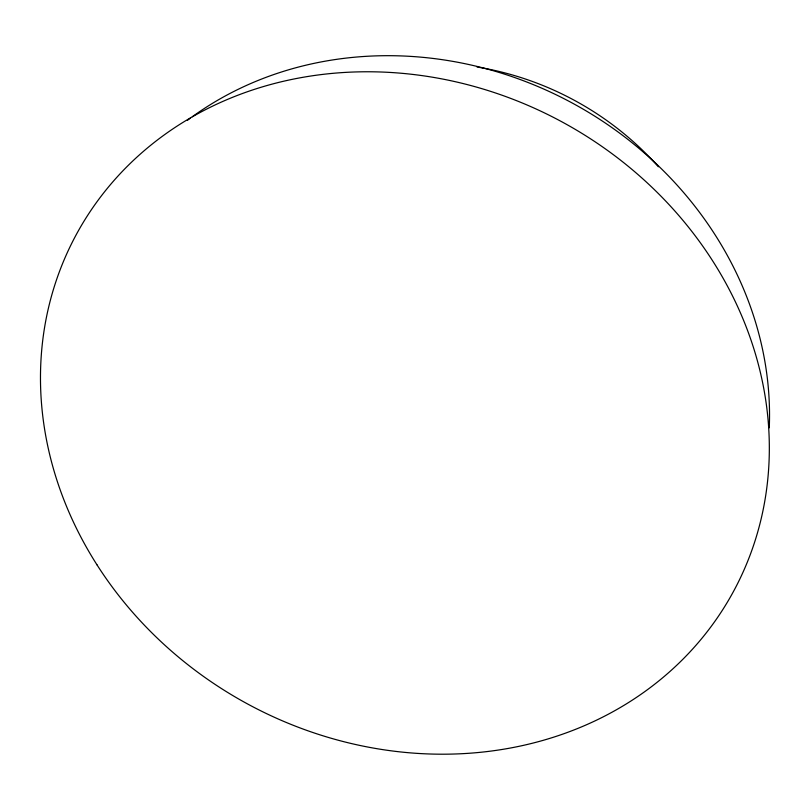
<?xml version="1.0" encoding="UTF-8"?>
<svg xmlns="http://www.w3.org/2000/svg" width="810" height="810" viewBox="0 0 810 810"><rect width="100%" height="100%" fill="white"/><g stroke="black" fill="none" stroke-linecap="round" stroke-linejoin="round"><path stroke-width="1.21" d="M187.383 120.366A357.271 319.626 28.7 0 1 190.36 118.149M192.365 116.691A357.271 319.626 28.7 0 1 571.84 102.809A357.271 319.626 28.7 0 1 769.267 427.801M477.039 67.017A285.576 261.164 28.7 0 1 658.368 166.779M96.967 564.803A373.926 330.784 28.7 0 0 727.653 601.719A373.926 330.784 28.7 0 0 390.096 72.434A373.926 330.784 28.7 0 0 96.967 564.803"/></g></svg>
